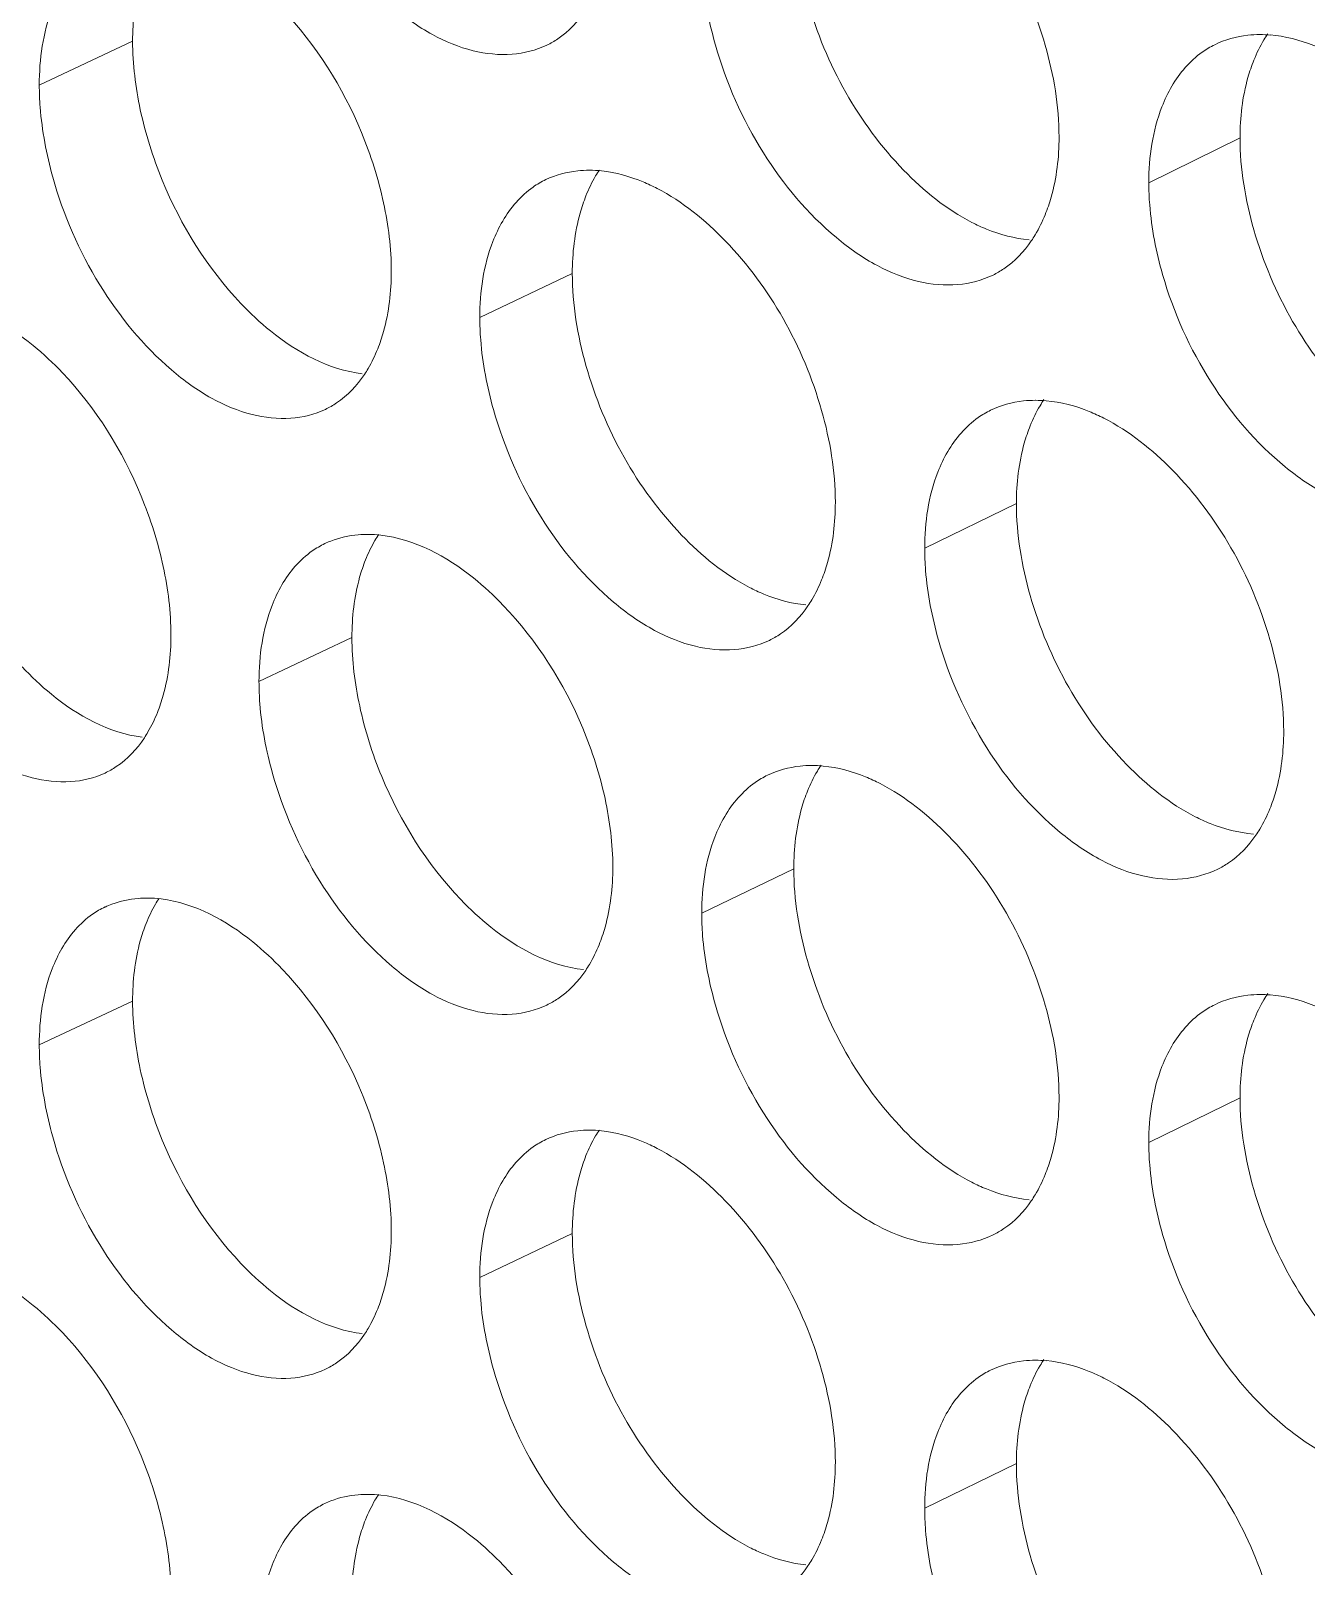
# Model space of a CAD drawing. Header units: millimetres. Extents: x 1177 to 4147, y 93 to 2194.
# Drawn here: x 2569.97 to 2580.43, y 989 to 1001.6 of the extents above; entities that cross this region are included whole.
import ezdxf

# ---------------------------------------------------------------- set-up
doc = ezdxf.new("R2010")
doc.units = ezdxf.units.MM
doc.header["$LTSCALE"] = 0.1
doc.layers.get('0').update_dxf_attribs({"lineweight": 13})
doc.layers.add('标注', color=251, linetype='Continuous', lineweight=9)

# ---------------------------------------------------------------- blocks, each defined once
blk = doc.blocks.new('02')
at = {"layer": '标注'}
for p, q in [((4441.706, 1022.003), (4440.612, 1021.49)), ((4454.685, 1020.871), (4453.616, 1020.345)), ((4446.859, 1019.282), (4445.775, 1018.764)), ((4452.064, 1016.585), (4450.989, 1016.062)), ((4444.276, 1015.014), (4443.187, 1014.499)), ((4449.455, 1012.305), (4448.376, 1011.785)), ((4441.706, 1010.753), (4440.612, 1010.24)), ((4441.706, 1010.753), (4440.612, 1010.24)), ((4454.685, 1009.621), (4453.616, 1009.095)), ((4446.859, 1008.032), (4445.775, 1007.514)), ((4446.859, 1008.032), (4445.775, 1007.514)), ((4452.064, 1005.335), (4450.989, 1004.812)), ((4452.064, 1005.335), (4450.989, 1004.812))]:
    blk.add_line(p, q, dxfattribs=at)
for centre, radius, start, end in [((4454.923, 1020.632), 1.449, 85.444, 90.1903), ((4447.053, 1019.071), 1.421, 84.008, 89.7708), ((4452.287, 1016.356), 1.439, 84.9711, 90.0516), ((4444.413, 1015.158), 1.06, 111.219, 115.391), ((4444.455, 1014.812), 1.411, 83.5175, 89.6286), ((4449.664, 1012.085), 1.43, 84.4925, 89.9118), ((4441.87, 1010.56), 1.402, 83.021, 89.4851), ((4441.87, 1010.56), 1.402, 83.021, 89.4851), ((4441.831, 1010.905), 1.051, 110.5478, 115.181), ((4441.831, 1010.905), 1.051, 110.5478, 115.181), ((4454.923, 1009.382), 1.449, 85.444, 90.1903), ((4447.053, 1007.821), 1.421, 84.008, 89.7708), ((4447.053, 1007.821), 1.421, 84.008, 89.7708), ((4452.287, 1005.106), 1.439, 84.9711, 90.0516), ((4452.287, 1005.106), 1.439, 84.9711, 90.0516), ((4444.455, 1003.562), 1.411, 83.5175, 89.6286), ((4444.413, 1003.908), 1.06, 111.219, 115.391)]:
    blk.add_arc(centre, radius, start, end, dxfattribs=at)
for points, knots in [([(4443.346, 1024.671), (4443.47, 1024.229), (4443.834, 1023.398), (4444.537, 1022.544), (4445.19, 1022.073), (4445.673, 1021.875), (4446.142, 1021.824), (4446.434, 1021.897), (4446.561, 1021.958)], [0, 0, 0, 0, 0.295999, 0.576706, 0.701098, 0.811352, 0.909467, 1, 1, 1, 1]), ([(4452.564, 1020.881), (4452.564, 1021.244), (4452.436, 1021.996), (4451.993, 1023.047), (4451.331, 1023.941), (4450.765, 1024.4), (4450.466, 1024.554)], [0, 0, 0, 0, 0.24746, 0.512581, 0.770891, 1, 1, 1, 1]), ([(4449.455, 1023.555), (4449.455, 1023.192), (4449.582, 1022.44), (4450.02, 1021.389), (4450.678, 1020.494), (4451.243, 1020.034), (4451.541, 1019.88)], [0, 0, 0, 0, 0.247764, 0.513029, 0.771178, 1, 1, 1, 1]), ([(4448.376, 1023.035), (4448.376, 1022.948), (4448.391, 1022.584), (4448.461, 1022.224), (4448.537, 1021.958)], [0, 0, 0, 0, 0.238439, 1, 1, 1, 1]), ([(4441.864, 1022.913), (4441.838, 1022.846), (4441.74, 1022.553), (4441.706, 1022.24), (4441.706, 1022.003)], [0, 0, 0, 0, 0.231941, 1, 1, 1, 1]), ([(4440.878, 1022.622), (4440.833, 1022.546), (4440.667, 1022.191), (4440.612, 1021.792), (4440.612, 1021.49)], [0, 0, 0, 0, 0.226413, 1, 1, 1, 1]), ([(4444.738, 1019.307), (4444.738, 1019.576), (4444.667, 1020.134), (4444.326, 1021.213), (4443.855, 1021.963), (4443.46, 1022.377)], [0, 0, 0, 0, 0.23815, 0.493704, 1, 1, 1, 1]), ([(4446.561, 1021.958), (4446.606, 1021.979), (4446.784, 1022.081), (4446.93, 1022.235), (4447.016, 1022.364)], [0, 0, 0, 0, 0.243475, 1, 1, 1, 1]), ([(4454.918, 1022.081), (4454.871, 1022.081), (4454.69, 1022.072), (4454.509, 1022.022), (4454.388, 1021.962)], [0, 0, 0, 0, 0.258411, 1, 1, 1, 1]), ([(4455.011, 1022.092), (4454.995, 1022.068), (4454.932, 1021.97), (4454.881, 1021.864), (4454.848, 1021.782)], [0, 0, 0, 0, 0.242516, 1, 1, 1, 1]), ([(4455.726, 1021.874), (4455.669, 1021.903), (4455.45, 1022.002), (4455.213, 1022.063), (4455.038, 1022.077)], [0, 0, 0, 0, 0.266684, 1, 1, 1, 1]), ([(4441.706, 1022.003), (4441.706, 1021.734), (4441.776, 1021.176), (4442.114, 1020.096), (4442.582, 1019.345), (4442.975, 1018.93)], [0, 0, 0, 0, 0.238364, 0.494066, 1, 1, 1, 1]), ([(4448.537, 1021.958), (4448.662, 1021.515), (4449.032, 1020.682), (4449.744, 1019.831), (4450.405, 1019.365), (4450.894, 1019.17), (4451.368, 1019.124), (4451.662, 1019.201), (4451.79, 1019.263)], [0, 0, 0, 0, 0.295087, 0.575352, 0.699785, 0.810298, 0.90888, 1, 1, 1, 1]), ([(4454.388, 1021.962), (4454.337, 1021.937), (4454.135, 1021.817), (4453.976, 1021.63), (4453.886, 1021.477)], [0, 0, 0, 0, 0.242339, 1, 1, 1, 1]), ([(4454.848, 1021.782), (4454.821, 1021.716), (4454.721, 1021.422), (4454.685, 1021.108), (4454.685, 1020.871)], [0, 0, 0, 0, 0.232686, 1, 1, 1, 1]), ([(4440.612, 1021.49), (4440.612, 1021.403), (4440.627, 1021.04), (4440.696, 1020.679), (4440.77, 1020.412)], [0, 0, 0, 0, 0.238347, 1, 1, 1, 1]), ([(4453.886, 1021.477), (4453.841, 1021.4), (4453.673, 1021.046), (4453.616, 1020.646), (4453.616, 1020.345)], [0, 0, 0, 0, 0.227639, 1, 1, 1, 1]), ([(4452.401, 1019.97), (4452.428, 1020.037), (4452.528, 1020.33), (4452.564, 1020.643), (4452.564, 1020.881)], [0, 0, 0, 0, 0.232623, 1, 1, 1, 1]), ([(4454.685, 1020.871), (4454.685, 1020.508), (4454.813, 1019.756), (4455.256, 1018.706), (4455.921, 1017.814), (4456.491, 1017.357), (4456.791, 1017.206)], [0, 0, 0, 0, 0.247397, 0.512334, 0.770535, 1, 1, 1, 1]), ([(4447.059, 1020.491), (4447.013, 1020.491), (4446.838, 1020.483), (4446.665, 1020.437), (4446.547, 1020.381)], [0, 0, 0, 0, 0.258386, 1, 1, 1, 1]), ([(4447.176, 1020.493), (4447.161, 1020.471), (4447.101, 1020.375), (4447.051, 1020.272), (4447.019, 1020.193)], [0, 0, 0, 0, 0.242372, 1, 1, 1, 1]), ([(4447.855, 1020.278), (4447.8, 1020.306), (4447.593, 1020.403), (4447.368, 1020.466), (4447.201, 1020.483)], [0, 0, 0, 0, 0.266572, 1, 1, 1, 1]), ([(4440.77, 1020.412), (4440.893, 1019.97), (4441.255, 1019.139), (4441.953, 1018.284), (4442.602, 1017.812), (4443.082, 1017.611), (4443.548, 1017.558), (4443.839, 1017.63), (4443.965, 1017.689)], [0, 0, 0, 0, 0.296459, 0.577388, 0.701761, 0.811885, 0.909764, 1, 1, 1, 1]), ([(4446.547, 1020.381), (4446.496, 1020.356), (4446.292, 1020.238), (4446.133, 1020.05), (4446.043, 1019.896)], [0, 0, 0, 0, 0.241792, 1, 1, 1, 1]), ([(4449.942, 1016.6), (4449.942, 1016.963), (4449.815, 1017.715), (4449.375, 1018.767), (4448.716, 1019.662), (4448.152, 1020.123), (4447.855, 1020.278)], [0, 0, 0, 0, 0.247645, 0.51293, 0.771215, 1, 1, 1, 1]), ([(4453.616, 1020.345), (4453.616, 1020.258), (4453.631, 1019.895), (4453.702, 1019.535), (4453.778, 1019.269)], [0, 0, 0, 0, 0.238502, 1, 1, 1, 1]), ([(4447.019, 1020.193), (4446.993, 1020.126), (4446.895, 1019.832), (4446.859, 1019.519), (4446.859, 1019.282)], [0, 0, 0, 0, 0.232238, 1, 1, 1, 1]), ([(4446.043, 1019.896), (4445.998, 1019.819), (4445.831, 1019.465), (4445.775, 1019.066), (4445.775, 1018.764)], [0, 0, 0, 0, 0.226902, 1, 1, 1, 1]), ([(4451.541, 1019.88), (4451.597, 1019.852), (4451.81, 1019.753), (4452.041, 1019.691), (4452.213, 1019.676)], [0, 0, 0, 0, 0.266595, 1, 1, 1, 1]), ([(4452.239, 1019.663), (4452.255, 1019.686), (4452.317, 1019.784), (4452.369, 1019.889), (4452.401, 1019.97)], [0, 0, 0, 0, 0.242481, 1, 1, 1, 1]), ([(4451.79, 1019.263), (4451.834, 1019.285), (4452.009, 1019.385), (4452.153, 1019.537), (4452.239, 1019.663)], [0, 0, 0, 0, 0.24392, 1, 1, 1, 1]), ([(4444.578, 1018.397), (4444.605, 1018.464), (4444.703, 1018.757), (4444.738, 1019.07), (4444.738, 1019.307)], [0, 0, 0, 0, 0.232176, 1, 1, 1, 1]), ([(4446.859, 1019.282), (4446.859, 1018.919), (4446.985, 1018.167), (4447.421, 1017.114), (4448.076, 1016.218), (4448.638, 1015.756), (4448.935, 1015.602)], [0, 0, 0, 0, 0.247948, 0.513377, 0.771501, 1, 1, 1, 1]), ([(4453.778, 1019.269), (4453.905, 1018.825), (4454.28, 1017.992), (4455.002, 1017.143), (4455.671, 1016.681), (4456.166, 1016.49), (4456.644, 1016.449), (4456.941, 1016.529), (4457.07, 1016.593)], [0, 0, 0, 0, 0.294183, 0.574014, 0.698487, 0.809259, 0.908301, 1, 1, 1, 1]), ([(4440.884, 1018.118), (4440.776, 1018.231), (4440.38, 1018.606), (4439.868, 1018.893), (4439.479, 1018.944)], [0, 0, 0, 0, 0.284863, 1, 1, 1, 1]), ([(4442.975, 1018.93), (4443.084, 1018.816), (4443.484, 1018.438), (4444.005, 1018.152), (4444.398, 1018.107)], [0, 0, 0, 0, 0.284914, 1, 1, 1, 1]), ([(4445.775, 1018.764), (4445.775, 1018.677), (4445.79, 1018.313), (4445.86, 1017.953), (4445.935, 1017.686)], [0, 0, 0, 0, 0.238408, 1, 1, 1, 1]), ([(4444.423, 1018.099), (4444.438, 1018.121), (4444.498, 1018.217), (4444.547, 1018.318), (4444.578, 1018.397)], [0, 0, 0, 0, 0.242345, 1, 1, 1, 1]), ([(4442.155, 1015.045), (4442.155, 1015.314), (4442.085, 1015.872), (4441.745, 1016.951), (4441.276, 1017.703), (4440.884, 1018.118)], [0, 0, 0, 0, 0.238218, 0.493853, 1, 1, 1, 1]), ([(4443.965, 1017.689), (4444.01, 1017.711), (4444.191, 1017.813), (4444.337, 1017.969), (4444.423, 1018.099)], [0, 0, 0, 0, 0.243242, 1, 1, 1, 1]), ([(4452.286, 1017.795), (4452.239, 1017.795), (4452.06, 1017.786), (4451.882, 1017.737), (4451.762, 1017.679)], [0, 0, 0, 0, 0.258402, 1, 1, 1, 1]), ([(4452.387, 1017.803), (4452.371, 1017.78), (4452.309, 1017.682), (4452.258, 1017.578), (4452.226, 1017.496)], [0, 0, 0, 0, 0.242465, 1, 1, 1, 1]), ([(4453.089, 1017.586), (4453.033, 1017.614), (4452.819, 1017.713), (4452.586, 1017.775), (4452.413, 1017.79)], [0, 0, 0, 0, 0.266651, 1, 1, 1, 1]), ([(4445.935, 1017.686), (4446.06, 1017.244), (4446.427, 1016.412), (4447.134, 1015.559), (4447.792, 1015.091), (4448.277, 1014.894), (4448.748, 1014.846), (4449.042, 1014.921), (4449.169, 1014.982)], [0, 0, 0, 0, 0.295542, 0.576027, 0.700439, 0.810823, 0.909172, 1, 1, 1, 1]), ([(4451.762, 1017.679), (4451.711, 1017.654), (4451.508, 1017.534), (4451.349, 1017.347), (4451.259, 1017.194)], [0, 0, 0, 0, 0.242161, 1, 1, 1, 1]), ([(4455.197, 1013.918), (4455.197, 1014.281), (4455.069, 1015.032), (4454.624, 1016.082), (4453.958, 1016.975), (4453.389, 1017.433), (4453.089, 1017.586)], [0, 0, 0, 0, 0.247276, 0.512232, 0.770569, 1, 1, 1, 1]), ([(4452.226, 1017.496), (4452.199, 1017.43), (4452.1, 1017.136), (4452.064, 1016.823), (4452.064, 1016.585)], [0, 0, 0, 0, 0.232536, 1, 1, 1, 1]), ([(4451.259, 1017.194), (4451.214, 1017.117), (4451.046, 1016.763), (4450.989, 1016.363), (4450.989, 1016.062)], [0, 0, 0, 0, 0.227393, 1, 1, 1, 1]), ([(4449.781, 1015.69), (4449.808, 1015.756), (4449.907, 1016.05), (4449.942, 1016.363), (4449.942, 1016.6)], [0, 0, 0, 0, 0.232474, 1, 1, 1, 1]), ([(4452.064, 1016.585), (4452.064, 1016.222), (4452.191, 1015.47), (4452.632, 1014.419), (4453.293, 1013.525), (4453.861, 1013.067), (4454.16, 1012.915)], [0, 0, 0, 0, 0.24758, 0.512681, 0.770856, 1, 1, 1, 1]), ([(4438.207, 1016.159), (4438.329, 1015.717), (4438.688, 1014.887), (4439.382, 1014.03), (4440.027, 1013.556), (4440.504, 1013.354), (4440.967, 1013.299), (4441.257, 1013.368), (4441.383, 1013.427)], [0, 0, 0, 0, 0.29692, 0.578074, 0.702428, 0.812421, 0.910064, 1, 1, 1, 1]), ([(4443.959, 1016.116), (4443.908, 1016.091), (4443.703, 1015.973), (4443.544, 1015.786), (4443.454, 1015.631)], [0, 0, 0, 0, 0.241601, 1, 1, 1, 1]), ([(4444.464, 1016.223), (4444.426, 1016.223), (4444.279, 1016.218), (4444.132, 1016.186), (4444.03, 1016.146)], [0, 0, 0, 0, 0.257534, 1, 1, 1, 1]), ([(4444.59, 1016.223), (4444.575, 1016.2), (4444.515, 1016.105), (4444.467, 1016.004), (4444.435, 1015.925)], [0, 0, 0, 0, 0.242329, 1, 1, 1, 1]), ([(4446.05, 1015.392), (4445.94, 1015.507), (4445.535, 1015.884), (4445.01, 1016.17), (4444.615, 1016.214)], [0, 0, 0, 0, 0.284731, 1, 1, 1, 1]), ([(4444.435, 1015.925), (4444.409, 1015.858), (4444.311, 1015.564), (4444.276, 1015.252), (4444.276, 1015.014)], [0, 0, 0, 0, 0.232089, 1, 1, 1, 1]), ([(4450.989, 1016.062), (4450.989, 1015.975), (4451.005, 1015.611), (4451.075, 1015.251), (4451.151, 1014.985)], [0, 0, 0, 0, 0.238471, 1, 1, 1, 1]), ([(4443.454, 1015.631), (4443.41, 1015.555), (4443.243, 1015.2), (4443.187, 1014.801), (4443.187, 1014.499)], [0, 0, 0, 0, 0.226658, 1, 1, 1, 1]), ([(4448.935, 1015.602), (4448.99, 1015.574), (4449.199, 1015.476), (4449.427, 1015.413), (4449.595, 1015.397)], [0, 0, 0, 0, 0.266559, 1, 1, 1, 1]), ([(4449.621, 1015.385), (4449.637, 1015.408), (4449.698, 1015.505), (4449.749, 1015.609), (4449.781, 1015.69)], [0, 0, 0, 0, 0.242432, 1, 1, 1, 1]), ([(4447.334, 1012.325), (4447.334, 1012.594), (4447.263, 1013.152), (4446.92, 1014.231), (4446.446, 1014.98), (4446.05, 1015.392)], [0, 0, 0, 0, 0.238081, 0.493556, 1, 1, 1, 1]), ([(4449.169, 1014.982), (4449.213, 1015.004), (4449.39, 1015.105), (4449.535, 1015.258), (4449.621, 1015.385)], [0, 0, 0, 0, 0.2437, 1, 1, 1, 1]), ([(4441.996, 1014.135), (4442.023, 1014.202), (4442.12, 1014.495), (4442.155, 1014.807), (4442.155, 1015.045)], [0, 0, 0, 0, 0.232027, 1, 1, 1, 1]), ([(4444.276, 1015.014), (4444.276, 1014.746), (4444.347, 1014.187), (4444.686, 1013.108), (4445.157, 1012.358), (4445.552, 1011.945)], [0, 0, 0, 0, 0.238296, 0.493918, 1, 1, 1, 1]), ([(4451.151, 1014.985), (4451.278, 1014.542), (4451.649, 1013.709), (4452.367, 1012.859), (4453.032, 1012.395), (4453.524, 1012.202), (4454, 1012.159), (4454.295, 1012.237), (4454.423, 1012.3)], [0, 0, 0, 0, 0.294634, 0.574682, 0.699134, 0.809777, 0.908589, 1, 1, 1, 1]), ([(4440.411, 1014.672), (4440.518, 1014.558), (4440.914, 1014.182), (4441.429, 1013.895), (4441.819, 1013.847)], [0, 0, 0, 0, 0.284983, 1, 1, 1, 1]), ([(4443.187, 1014.499), (4443.187, 1014.412), (4443.202, 1014.048), (4443.271, 1013.688), (4443.346, 1013.421)], [0, 0, 0, 0, 0.238377, 1, 1, 1, 1]), ([(4441.844, 1013.839), (4441.858, 1013.862), (4441.917, 1013.956), (4441.965, 1014.057), (4441.996, 1014.135)], [0, 0, 0, 0, 0.242305, 1, 1, 1, 1]), ([(4441.383, 1013.427), (4441.428, 1013.449), (4441.61, 1013.551), (4441.757, 1013.708), (4441.844, 1013.839)], [0, 0, 0, 0, 0.243002, 1, 1, 1, 1]), ([(4455.034, 1013.007), (4455.062, 1013.073), (4455.161, 1013.367), (4455.197, 1013.68), (4455.197, 1013.918)], [0, 0, 0, 0, 0.232772, 1, 1, 1, 1]), ([(4443.346, 1013.421), (4443.47, 1012.979), (4443.834, 1012.148), (4444.537, 1011.294), (4445.19, 1010.823), (4445.673, 1010.625), (4446.142, 1010.574), (4446.434, 1010.647), (4446.561, 1010.708)], [0, 0, 0, 0, 0.295999, 0.576706, 0.701098, 0.811352, 0.909467, 1, 1, 1, 1]), ([(4449.148, 1013.402), (4449.097, 1013.377), (4448.894, 1013.258), (4448.735, 1013.071), (4448.645, 1012.917)], [0, 0, 0, 0, 0.241979, 1, 1, 1, 1]), ([(4449.666, 1013.515), (4449.62, 1013.515), (4449.443, 1013.506), (4449.267, 1013.459), (4449.148, 1013.402)], [0, 0, 0, 0, 0.258394, 1, 1, 1, 1]), ([(4449.775, 1013.52), (4449.76, 1013.497), (4449.699, 1013.4), (4449.648, 1013.297), (4449.616, 1013.216)], [0, 0, 0, 0, 0.242417, 1, 1, 1, 1]), ([(4450.466, 1013.304), (4450.411, 1013.332), (4450.2, 1013.43), (4449.971, 1013.492), (4449.801, 1013.508)], [0, 0, 0, 0, 0.266613, 1, 1, 1, 1]), ([(4452.564, 1009.631), (4452.564, 1009.994), (4452.436, 1010.746), (4451.993, 1011.797), (4451.331, 1012.691), (4450.765, 1013.15), (4450.466, 1013.304)], [0, 0, 0, 0, 0.24746, 0.512581, 0.770891, 1, 1, 1, 1]), ([(4449.616, 1013.216), (4449.589, 1013.15), (4449.491, 1012.856), (4449.455, 1012.543), (4449.455, 1012.305)], [0, 0, 0, 0, 0.232387, 1, 1, 1, 1]), ([(4448.645, 1012.917), (4448.6, 1012.84), (4448.432, 1012.486), (4448.376, 1012.086), (4448.376, 1011.785)], [0, 0, 0, 0, 0.227147, 1, 1, 1, 1]), ([(4454.16, 1012.915), (4454.217, 1012.886), (4454.433, 1012.787), (4454.669, 1012.726), (4454.843, 1012.712)], [0, 0, 0, 0, 0.266627, 1, 1, 1, 1]), ([(4454.87, 1012.697), (4454.886, 1012.72), (4454.949, 1012.819), (4455.001, 1012.924), (4455.034, 1013.007)], [0, 0, 0, 0, 0.242531, 1, 1, 1, 1]), ([(4454.423, 1012.3), (4454.467, 1012.321), (4454.641, 1012.422), (4454.784, 1012.572), (4454.87, 1012.697)], [0, 0, 0, 0, 0.244132, 1, 1, 1, 1]), ([(4447.173, 1011.415), (4447.2, 1011.482), (4447.299, 1011.776), (4447.334, 1012.088), (4447.334, 1012.325)], [0, 0, 0, 0, 0.232325, 1, 1, 1, 1]), ([(4449.455, 1012.305), (4449.455, 1011.942), (4449.582, 1011.19), (4450.02, 1010.139), (4450.678, 1009.244), (4451.243, 1008.784), (4451.541, 1008.63)], [0, 0, 0, 0, 0.247764, 0.513029, 0.771178, 1, 1, 1, 1]), ([(4441.883, 1011.962), (4441.846, 1011.962), (4441.703, 1011.957), (4441.561, 1011.927), (4441.462, 1011.89)], [0, 0, 0, 0, 0.257421, 1, 1, 1, 1]), ([(4441.883, 1011.962), (4441.846, 1011.962), (4441.703, 1011.957), (4441.561, 1011.927), (4441.462, 1011.89)], [0, 0, 0, 0, 0.257421, 1, 1, 1, 1]), ([(4442.016, 1011.958), (4442.001, 1011.936), (4441.943, 1011.842), (4441.895, 1011.741), (4441.864, 1011.663)], [0, 0, 0, 0, 0.24229, 1, 1, 1, 1]), ([(4442.016, 1011.958), (4442.001, 1011.936), (4441.943, 1011.842), (4441.895, 1011.741), (4441.864, 1011.663)], [0, 0, 0, 0, 0.24229, 1, 1, 1, 1]), ([(4441.383, 1011.857), (4441.332, 1011.833), (4441.127, 1011.715), (4440.967, 1011.527), (4440.878, 1011.372)], [0, 0, 0, 0, 0.241405, 1, 1, 1, 1]), ([(4441.383, 1011.857), (4441.332, 1011.833), (4441.127, 1011.715), (4440.967, 1011.527), (4440.878, 1011.372)], [0, 0, 0, 0, 0.241405, 1, 1, 1, 1]), ([(4443.46, 1011.127), (4443.352, 1011.241), (4442.951, 1011.617), (4442.433, 1011.904), (4442.04, 1011.951)], [0, 0, 0, 0, 0.2848, 1, 1, 1, 1]), ([(4443.46, 1011.127), (4443.352, 1011.241), (4442.951, 1011.617), (4442.433, 1011.904), (4442.04, 1011.951)], [0, 0, 0, 0, 0.2848, 1, 1, 1, 1]), ([(4445.552, 1011.945), (4445.662, 1011.83), (4446.067, 1011.451), (4446.594, 1011.166), (4446.991, 1011.124)], [0, 0, 0, 0, 0.28484, 1, 1, 1, 1]), ([(4448.376, 1011.785), (4448.376, 1011.698), (4448.391, 1011.334), (4448.461, 1010.974), (4448.537, 1010.708)], [0, 0, 0, 0, 0.238439, 1, 1, 1, 1]), ([(4441.864, 1011.663), (4441.838, 1011.596), (4441.74, 1011.303), (4441.706, 1010.99), (4441.706, 1010.753)], [0, 0, 0, 0, 0.231941, 1, 1, 1, 1]), ([(4441.864, 1011.663), (4441.838, 1011.596), (4441.74, 1011.303), (4441.706, 1010.99), (4441.706, 1010.753)], [0, 0, 0, 0, 0.231941, 1, 1, 1, 1]), ([(4440.878, 1011.372), (4440.833, 1011.296), (4440.667, 1010.941), (4440.612, 1010.542), (4440.612, 1010.24)], [0, 0, 0, 0, 0.226413, 1, 1, 1, 1]), ([(4440.878, 1011.372), (4440.833, 1011.296), (4440.667, 1010.941), (4440.612, 1010.542), (4440.612, 1010.24)], [0, 0, 0, 0, 0.226413, 1, 1, 1, 1]), ([(4447.016, 1011.114), (4447.031, 1011.137), (4447.092, 1011.233), (4447.141, 1011.336), (4447.173, 1011.415)], [0, 0, 0, 0, 0.242387, 1, 1, 1, 1]), ([(4444.738, 1008.057), (4444.738, 1008.326), (4444.667, 1008.884), (4444.326, 1009.963), (4443.855, 1010.713), (4443.46, 1011.127)], [0, 0, 0, 0, 0.23815, 0.493704, 1, 1, 1, 1]), ([(4444.738, 1008.057), (4444.738, 1008.326), (4444.667, 1008.884), (4444.326, 1009.963), (4443.855, 1010.713), (4443.46, 1011.127)], [0, 0, 0, 0, 0.23815, 0.493704, 1, 1, 1, 1]), ([(4446.561, 1010.708), (4446.606, 1010.729), (4446.784, 1010.831), (4446.93, 1010.985), (4447.016, 1011.114)], [0, 0, 0, 0, 0.243475, 1, 1, 1, 1]), ([(4441.706, 1010.753), (4441.706, 1010.484), (4441.776, 1009.926), (4442.114, 1008.846), (4442.582, 1008.095), (4442.975, 1007.68)], [0, 0, 0, 0, 0.238364, 0.494066, 1, 1, 1, 1]), ([(4441.706, 1010.753), (4441.706, 1010.484), (4441.776, 1009.926), (4442.114, 1008.846), (4442.582, 1008.095), (4442.975, 1007.68)], [0, 0, 0, 0, 0.238364, 0.494066, 1, 1, 1, 1]), ([(4448.537, 1010.708), (4448.662, 1010.265), (4449.032, 1009.432), (4449.744, 1008.581), (4450.405, 1008.115), (4450.894, 1007.92), (4451.368, 1007.874), (4451.662, 1007.951), (4451.79, 1008.013)], [0, 0, 0, 0, 0.295087, 0.575352, 0.699785, 0.810298, 0.90888, 1, 1, 1, 1]), ([(4454.388, 1010.712), (4454.337, 1010.687), (4454.135, 1010.567), (4453.976, 1010.38), (4453.886, 1010.227)], [0, 0, 0, 0, 0.242339, 1, 1, 1, 1]), ([(4454.918, 1010.831), (4454.871, 1010.831), (4454.69, 1010.822), (4454.509, 1010.772), (4454.388, 1010.712)], [0, 0, 0, 0, 0.258411, 1, 1, 1, 1]), ([(4455.011, 1010.842), (4454.995, 1010.818), (4454.932, 1010.72), (4454.881, 1010.614), (4454.848, 1010.532)], [0, 0, 0, 0, 0.242516, 1, 1, 1, 1]), ([(4455.726, 1010.624), (4455.669, 1010.653), (4455.45, 1010.752), (4455.213, 1010.813), (4455.038, 1010.827)], [0, 0, 0, 0, 0.266684, 1, 1, 1, 1]), ([(4454.848, 1010.532), (4454.821, 1010.466), (4454.721, 1010.172), (4454.685, 1009.858), (4454.685, 1009.621)], [0, 0, 0, 0, 0.232686, 1, 1, 1, 1]), ([(4440.612, 1010.24), (4440.612, 1010.153), (4440.627, 1009.79), (4440.696, 1009.429), (4440.77, 1009.162)], [0, 0, 0, 0, 0.238347, 1, 1, 1, 1]), ([(4440.612, 1010.24), (4440.612, 1010.153), (4440.627, 1009.79), (4440.696, 1009.429), (4440.77, 1009.162)], [0, 0, 0, 0, 0.238347, 1, 1, 1, 1]), ([(4453.886, 1010.227), (4453.841, 1010.15), (4453.673, 1009.796), (4453.616, 1009.396), (4453.616, 1009.095)], [0, 0, 0, 0, 0.227639, 1, 1, 1, 1]), ([(4452.401, 1008.72), (4452.428, 1008.787), (4452.528, 1009.08), (4452.564, 1009.393), (4452.564, 1009.631)], [0, 0, 0, 0, 0.232623, 1, 1, 1, 1]), ([(4454.685, 1009.621), (4454.685, 1009.258), (4454.813, 1008.506), (4455.256, 1007.456), (4455.921, 1006.564), (4456.491, 1006.107), (4456.791, 1005.956)], [0, 0, 0, 0, 0.247397, 0.512334, 0.770535, 1, 1, 1, 1]), ([(4440.77, 1009.162), (4440.893, 1008.72), (4441.255, 1007.889), (4441.953, 1007.034), (4442.602, 1006.562), (4443.082, 1006.361), (4443.548, 1006.308), (4443.839, 1006.38), (4443.965, 1006.439)], [0, 0, 0, 0, 0.296459, 0.577388, 0.701761, 0.811885, 0.909764, 1, 1, 1, 1]), ([(4440.77, 1009.162), (4440.893, 1008.72), (4441.255, 1007.889), (4441.953, 1007.034), (4442.602, 1006.562), (4443.082, 1006.361), (4443.548, 1006.308), (4443.839, 1006.38), (4443.965, 1006.439)], [0, 0, 0, 0, 0.296459, 0.577388, 0.701761, 0.811885, 0.909764, 1, 1, 1, 1]), ([(4446.547, 1009.131), (4446.496, 1009.106), (4446.292, 1008.988), (4446.133, 1008.8), (4446.043, 1008.646)], [0, 0, 0, 0, 0.241792, 1, 1, 1, 1]), ([(4446.547, 1009.131), (4446.496, 1009.106), (4446.292, 1008.988), (4446.133, 1008.8), (4446.043, 1008.646)], [0, 0, 0, 0, 0.241792, 1, 1, 1, 1]), ([(4447.059, 1009.241), (4447.013, 1009.241), (4446.838, 1009.233), (4446.665, 1009.187), (4446.547, 1009.131)], [0, 0, 0, 0, 0.258386, 1, 1, 1, 1]), ([(4447.059, 1009.241), (4447.013, 1009.241), (4446.838, 1009.233), (4446.665, 1009.187), (4446.547, 1009.131)], [0, 0, 0, 0, 0.258386, 1, 1, 1, 1]), ([(4447.176, 1009.243), (4447.161, 1009.221), (4447.101, 1009.125), (4447.051, 1009.022), (4447.019, 1008.943)], [0, 0, 0, 0, 0.242372, 1, 1, 1, 1]), ([(4447.176, 1009.243), (4447.161, 1009.221), (4447.101, 1009.125), (4447.051, 1009.022), (4447.019, 1008.943)], [0, 0, 0, 0, 0.242372, 1, 1, 1, 1]), ([(4447.855, 1009.028), (4447.8, 1009.056), (4447.593, 1009.153), (4447.368, 1009.216), (4447.201, 1009.233)], [0, 0, 0, 0, 0.266572, 1, 1, 1, 1]), ([(4447.855, 1009.028), (4447.8, 1009.056), (4447.593, 1009.153), (4447.368, 1009.216), (4447.201, 1009.233)], [0, 0, 0, 0, 0.266572, 1, 1, 1, 1]), ([(4453.616, 1009.095), (4453.616, 1009.008), (4453.631, 1008.645), (4453.702, 1008.285), (4453.778, 1008.019)], [0, 0, 0, 0, 0.238502, 1, 1, 1, 1]), ([(4447.019, 1008.943), (4446.993, 1008.876), (4446.895, 1008.582), (4446.859, 1008.269), (4446.859, 1008.032)], [0, 0, 0, 0, 0.232238, 1, 1, 1, 1]), ([(4447.019, 1008.943), (4446.993, 1008.876), (4446.895, 1008.582), (4446.859, 1008.269), (4446.859, 1008.032)], [0, 0, 0, 0, 0.232238, 1, 1, 1, 1]), ([(4449.942, 1005.35), (4449.942, 1005.713), (4449.815, 1006.465), (4449.375, 1007.517), (4448.716, 1008.412), (4448.152, 1008.873), (4447.855, 1009.028)], [0, 0, 0, 0, 0.247645, 0.51293, 0.771215, 1, 1, 1, 1]), ([(4449.942, 1005.35), (4449.942, 1005.713), (4449.815, 1006.465), (4449.375, 1007.517), (4448.716, 1008.412), (4448.152, 1008.873), (4447.855, 1009.028)], [0, 0, 0, 0, 0.247645, 0.51293, 0.771215, 1, 1, 1, 1]), ([(4452.239, 1008.413), (4452.255, 1008.436), (4452.317, 1008.534), (4452.369, 1008.639), (4452.401, 1008.72)], [0, 0, 0, 0, 0.242481, 1, 1, 1, 1]), ([(4446.043, 1008.646), (4445.998, 1008.569), (4445.831, 1008.215), (4445.775, 1007.816), (4445.775, 1007.514)], [0, 0, 0, 0, 0.226902, 1, 1, 1, 1]), ([(4446.043, 1008.646), (4445.998, 1008.569), (4445.831, 1008.215), (4445.775, 1007.816), (4445.775, 1007.514)], [0, 0, 0, 0, 0.226902, 1, 1, 1, 1]), ([(4451.541, 1008.63), (4451.597, 1008.602), (4451.81, 1008.503), (4452.041, 1008.441), (4452.213, 1008.426)], [0, 0, 0, 0, 0.266595, 1, 1, 1, 1]), ([(4451.79, 1008.013), (4451.834, 1008.035), (4452.009, 1008.135), (4452.153, 1008.287), (4452.239, 1008.413)], [0, 0, 0, 0, 0.24392, 1, 1, 1, 1]), ([(4444.578, 1007.147), (4444.605, 1007.214), (4444.703, 1007.507), (4444.738, 1007.82), (4444.738, 1008.057)], [0, 0, 0, 0, 0.232176, 1, 1, 1, 1]), ([(4444.578, 1007.147), (4444.605, 1007.214), (4444.703, 1007.507), (4444.738, 1007.82), (4444.738, 1008.057)], [0, 0, 0, 0, 0.232176, 1, 1, 1, 1]), ([(4446.859, 1008.032), (4446.859, 1007.669), (4446.985, 1006.917), (4447.421, 1005.864), (4448.076, 1004.968), (4448.638, 1004.506), (4448.935, 1004.352)], [0, 0, 0, 0, 0.247948, 0.513377, 0.771501, 1, 1, 1, 1]), ([(4446.859, 1008.032), (4446.859, 1007.669), (4446.985, 1006.917), (4447.421, 1005.864), (4448.076, 1004.968), (4448.638, 1004.506), (4448.935, 1004.352)], [0, 0, 0, 0, 0.247948, 0.513377, 0.771501, 1, 1, 1, 1]), ([(4453.778, 1008.019), (4453.905, 1007.575), (4454.28, 1006.742), (4455.002, 1005.893), (4455.671, 1005.431), (4456.166, 1005.24), (4456.644, 1005.199), (4456.941, 1005.279), (4457.07, 1005.343)], [0, 0, 0, 0, 0.294183, 0.574014, 0.698487, 0.809259, 0.908301, 1, 1, 1, 1]), ([(4440.884, 1006.868), (4440.776, 1006.981), (4440.38, 1007.356), (4439.868, 1007.643), (4439.479, 1007.694)], [0, 0, 0, 0, 0.284863, 1, 1, 1, 1]), ([(4442.975, 1007.68), (4443.084, 1007.566), (4443.484, 1007.188), (4444.005, 1006.902), (4444.398, 1006.857)], [0, 0, 0, 0, 0.284914, 1, 1, 1, 1]), ([(4442.975, 1007.68), (4443.084, 1007.566), (4443.484, 1007.188), (4444.005, 1006.902), (4444.398, 1006.857)], [0, 0, 0, 0, 0.284914, 1, 1, 1, 1]), ([(4445.775, 1007.514), (4445.775, 1007.427), (4445.79, 1007.063), (4445.86, 1006.703), (4445.935, 1006.436)], [0, 0, 0, 0, 0.238408, 1, 1, 1, 1]), ([(4445.775, 1007.514), (4445.775, 1007.427), (4445.79, 1007.063), (4445.86, 1006.703), (4445.935, 1006.436)], [0, 0, 0, 0, 0.238408, 1, 1, 1, 1]), ([(4444.423, 1006.849), (4444.438, 1006.871), (4444.498, 1006.967), (4444.547, 1007.068), (4444.578, 1007.147)], [0, 0, 0, 0, 0.242345, 1, 1, 1, 1]), ([(4444.423, 1006.849), (4444.438, 1006.871), (4444.498, 1006.967), (4444.547, 1007.068), (4444.578, 1007.147)], [0, 0, 0, 0, 0.242345, 1, 1, 1, 1]), ([(4442.155, 1003.795), (4442.155, 1004.064), (4442.085, 1004.622), (4441.745, 1005.701), (4441.276, 1006.453), (4440.884, 1006.868)], [0, 0, 0, 0, 0.238218, 0.493853, 1, 1, 1, 1]), ([(4443.965, 1006.439), (4444.01, 1006.461), (4444.191, 1006.563), (4444.337, 1006.719), (4444.423, 1006.849)], [0, 0, 0, 0, 0.243242, 1, 1, 1, 1]), ([(4443.965, 1006.439), (4444.01, 1006.461), (4444.191, 1006.563), (4444.337, 1006.719), (4444.423, 1006.849)], [0, 0, 0, 0, 0.243242, 1, 1, 1, 1]), ([(4445.935, 1006.436), (4446.06, 1005.994), (4446.427, 1005.162), (4447.134, 1004.309), (4447.792, 1003.841), (4448.277, 1003.644), (4448.748, 1003.596), (4449.042, 1003.671), (4449.169, 1003.732)], [0, 0, 0, 0, 0.295542, 0.576027, 0.700439, 0.810823, 0.909172, 1, 1, 1, 1]), ([(4445.935, 1006.436), (4446.06, 1005.994), (4446.427, 1005.162), (4447.134, 1004.309), (4447.792, 1003.841), (4448.277, 1003.644), (4448.748, 1003.596), (4449.042, 1003.671), (4449.169, 1003.732)], [0, 0, 0, 0, 0.295542, 0.576027, 0.700439, 0.810823, 0.909172, 1, 1, 1, 1]), ([(4451.762, 1006.429), (4451.711, 1006.404), (4451.508, 1006.284), (4451.349, 1006.097), (4451.259, 1005.944)], [0, 0, 0, 0, 0.242161, 1, 1, 1, 1]), ([(4451.762, 1006.429), (4451.711, 1006.404), (4451.508, 1006.284), (4451.349, 1006.097), (4451.259, 1005.944)], [0, 0, 0, 0, 0.242161, 1, 1, 1, 1]), ([(4452.286, 1006.545), (4452.239, 1006.545), (4452.06, 1006.536), (4451.882, 1006.487), (4451.762, 1006.429)], [0, 0, 0, 0, 0.258402, 1, 1, 1, 1]), ([(4452.286, 1006.545), (4452.239, 1006.545), (4452.06, 1006.536), (4451.882, 1006.487), (4451.762, 1006.429)], [0, 0, 0, 0, 0.258402, 1, 1, 1, 1]), ([(4452.387, 1006.553), (4452.371, 1006.53), (4452.309, 1006.432), (4452.258, 1006.328), (4452.226, 1006.246)], [0, 0, 0, 0, 0.242465, 1, 1, 1, 1]), ([(4452.387, 1006.553), (4452.371, 1006.53), (4452.309, 1006.432), (4452.258, 1006.328), (4452.226, 1006.246)], [0, 0, 0, 0, 0.242465, 1, 1, 1, 1]), ([(4453.089, 1006.336), (4453.033, 1006.364), (4452.819, 1006.463), (4452.586, 1006.525), (4452.413, 1006.54)], [0, 0, 0, 0, 0.266651, 1, 1, 1, 1]), ([(4453.089, 1006.336), (4453.033, 1006.364), (4452.819, 1006.463), (4452.586, 1006.525), (4452.413, 1006.54)], [0, 0, 0, 0, 0.266651, 1, 1, 1, 1]), ([(4452.226, 1006.246), (4452.199, 1006.18), (4452.1, 1005.886), (4452.064, 1005.573), (4452.064, 1005.335)], [0, 0, 0, 0, 0.232536, 1, 1, 1, 1]), ([(4452.226, 1006.246), (4452.199, 1006.18), (4452.1, 1005.886), (4452.064, 1005.573), (4452.064, 1005.335)], [0, 0, 0, 0, 0.232536, 1, 1, 1, 1]), ([(4455.197, 1002.668), (4455.197, 1003.031), (4455.069, 1003.782), (4454.624, 1004.832), (4453.958, 1005.725), (4453.389, 1006.183), (4453.089, 1006.336)], [0, 0, 0, 0, 0.247276, 0.512232, 0.770569, 1, 1, 1, 1]), ([(4455.197, 1002.668), (4455.197, 1003.031), (4455.069, 1003.782), (4454.624, 1004.832), (4453.958, 1005.725), (4453.389, 1006.183), (4453.089, 1006.336)], [0, 0, 0, 0, 0.247276, 0.512232, 0.770569, 1, 1, 1, 1]), ([(4451.259, 1005.944), (4451.214, 1005.867), (4451.046, 1005.513), (4450.989, 1005.113), (4450.989, 1004.812)], [0, 0, 0, 0, 0.227393, 1, 1, 1, 1]), ([(4451.259, 1005.944), (4451.214, 1005.867), (4451.046, 1005.513), (4450.989, 1005.113), (4450.989, 1004.812)], [0, 0, 0, 0, 0.227393, 1, 1, 1, 1]), ([(4449.781, 1004.44), (4449.808, 1004.506), (4449.907, 1004.8), (4449.942, 1005.113), (4449.942, 1005.35)], [0, 0, 0, 0, 0.232474, 1, 1, 1, 1]), ([(4449.781, 1004.44), (4449.808, 1004.506), (4449.907, 1004.8), (4449.942, 1005.113), (4449.942, 1005.35)], [0, 0, 0, 0, 0.232474, 1, 1, 1, 1]), ([(4452.064, 1005.335), (4452.064, 1004.972), (4452.191, 1004.22), (4452.632, 1003.169), (4453.293, 1002.275), (4453.861, 1001.817), (4454.16, 1001.665)], [0, 0, 0, 0, 0.24758, 0.512681, 0.770856, 1, 1, 1, 1]), ([(4452.064, 1005.335), (4452.064, 1004.972), (4452.191, 1004.22), (4452.632, 1003.169), (4453.293, 1002.275), (4453.861, 1001.817), (4454.16, 1001.665)], [0, 0, 0, 0, 0.24758, 0.512681, 0.770856, 1, 1, 1, 1]), ([(4444.464, 1004.973), (4444.426, 1004.973), (4444.279, 1004.968), (4444.132, 1004.936), (4444.03, 1004.896)], [0, 0, 0, 0, 0.257534, 1, 1, 1, 1]), ([(4444.59, 1004.973), (4444.575, 1004.95), (4444.515, 1004.855), (4444.467, 1004.754), (4444.435, 1004.675)], [0, 0, 0, 0, 0.242329, 1, 1, 1, 1]), ([(4446.05, 1004.142), (4445.94, 1004.257), (4445.535, 1004.634), (4445.01, 1004.92), (4444.615, 1004.964)], [0, 0, 0, 0, 0.284731, 1, 1, 1, 1]), ([(4438.207, 1004.909), (4438.329, 1004.467), (4438.688, 1003.637), (4439.382, 1002.78), (4440.027, 1002.306), (4440.504, 1002.104), (4440.967, 1002.049), (4441.257, 1002.118), (4441.383, 1002.177)], [0, 0, 0, 0, 0.29692, 0.578074, 0.702428, 0.812421, 0.910064, 1, 1, 1, 1]), ([(4443.959, 1004.866), (4443.908, 1004.841), (4443.703, 1004.723), (4443.544, 1004.536), (4443.454, 1004.381)], [0, 0, 0, 0, 0.241601, 1, 1, 1, 1]), ([(4450.989, 1004.812), (4450.989, 1004.725), (4451.005, 1004.361), (4451.075, 1004.001), (4451.151, 1003.735)], [0, 0, 0, 0, 0.238471, 1, 1, 1, 1]), ([(4450.989, 1004.812), (4450.989, 1004.725), (4451.005, 1004.361), (4451.075, 1004.001), (4451.151, 1003.735)], [0, 0, 0, 0, 0.238471, 1, 1, 1, 1]), ([(4444.435, 1004.675), (4444.409, 1004.608), (4444.311, 1004.314), (4444.276, 1004.002), (4444.276, 1003.764)], [0, 0, 0, 0, 0.232089, 1, 1, 1, 1]), ([(4449.621, 1004.135), (4449.637, 1004.158), (4449.698, 1004.255), (4449.749, 1004.359), (4449.781, 1004.44)], [0, 0, 0, 0, 0.242432, 1, 1, 1, 1]), ([(4449.621, 1004.135), (4449.637, 1004.158), (4449.698, 1004.255), (4449.749, 1004.359), (4449.781, 1004.44)], [0, 0, 0, 0, 0.242432, 1, 1, 1, 1]), ([(4443.454, 1004.381), (4443.41, 1004.305), (4443.243, 1003.95), (4443.187, 1003.551), (4443.187, 1003.249)], [0, 0, 0, 0, 0.226658, 1, 1, 1, 1]), ([(4448.935, 1004.352), (4448.99, 1004.324), (4449.199, 1004.226), (4449.427, 1004.163), (4449.595, 1004.147)], [0, 0, 0, 0, 0.266559, 1, 1, 1, 1]), ([(4448.935, 1004.352), (4448.99, 1004.324), (4449.199, 1004.226), (4449.427, 1004.163), (4449.595, 1004.147)], [0, 0, 0, 0, 0.266559, 1, 1, 1, 1]), ([(4447.334, 1001.075), (4447.334, 1001.344), (4447.263, 1001.902), (4446.92, 1002.981), (4446.446, 1003.73), (4446.05, 1004.142)], [0, 0, 0, 0, 0.238081, 0.493556, 1, 1, 1, 1]), ([(4449.169, 1003.732), (4449.213, 1003.754), (4449.39, 1003.855), (4449.535, 1004.008), (4449.621, 1004.135)], [0, 0, 0, 0, 0.2437, 1, 1, 1, 1]), ([(4449.169, 1003.732), (4449.213, 1003.754), (4449.39, 1003.855), (4449.535, 1004.008), (4449.621, 1004.135)], [0, 0, 0, 0, 0.2437, 1, 1, 1, 1])]:
    blk.add_open_spline(points, degree=3, knots=knots, dxfattribs=at)

msp = doc.modelspace()

# ---------------------------------------------------------------- block references
at = {"xscale": 0.7, "yscale": 0.7, "zscale": 0.7}
msp.add_blockref('02', (-538.391, 286.112), dxfattribs=at)

doc.saveas('drawing.dxf')
